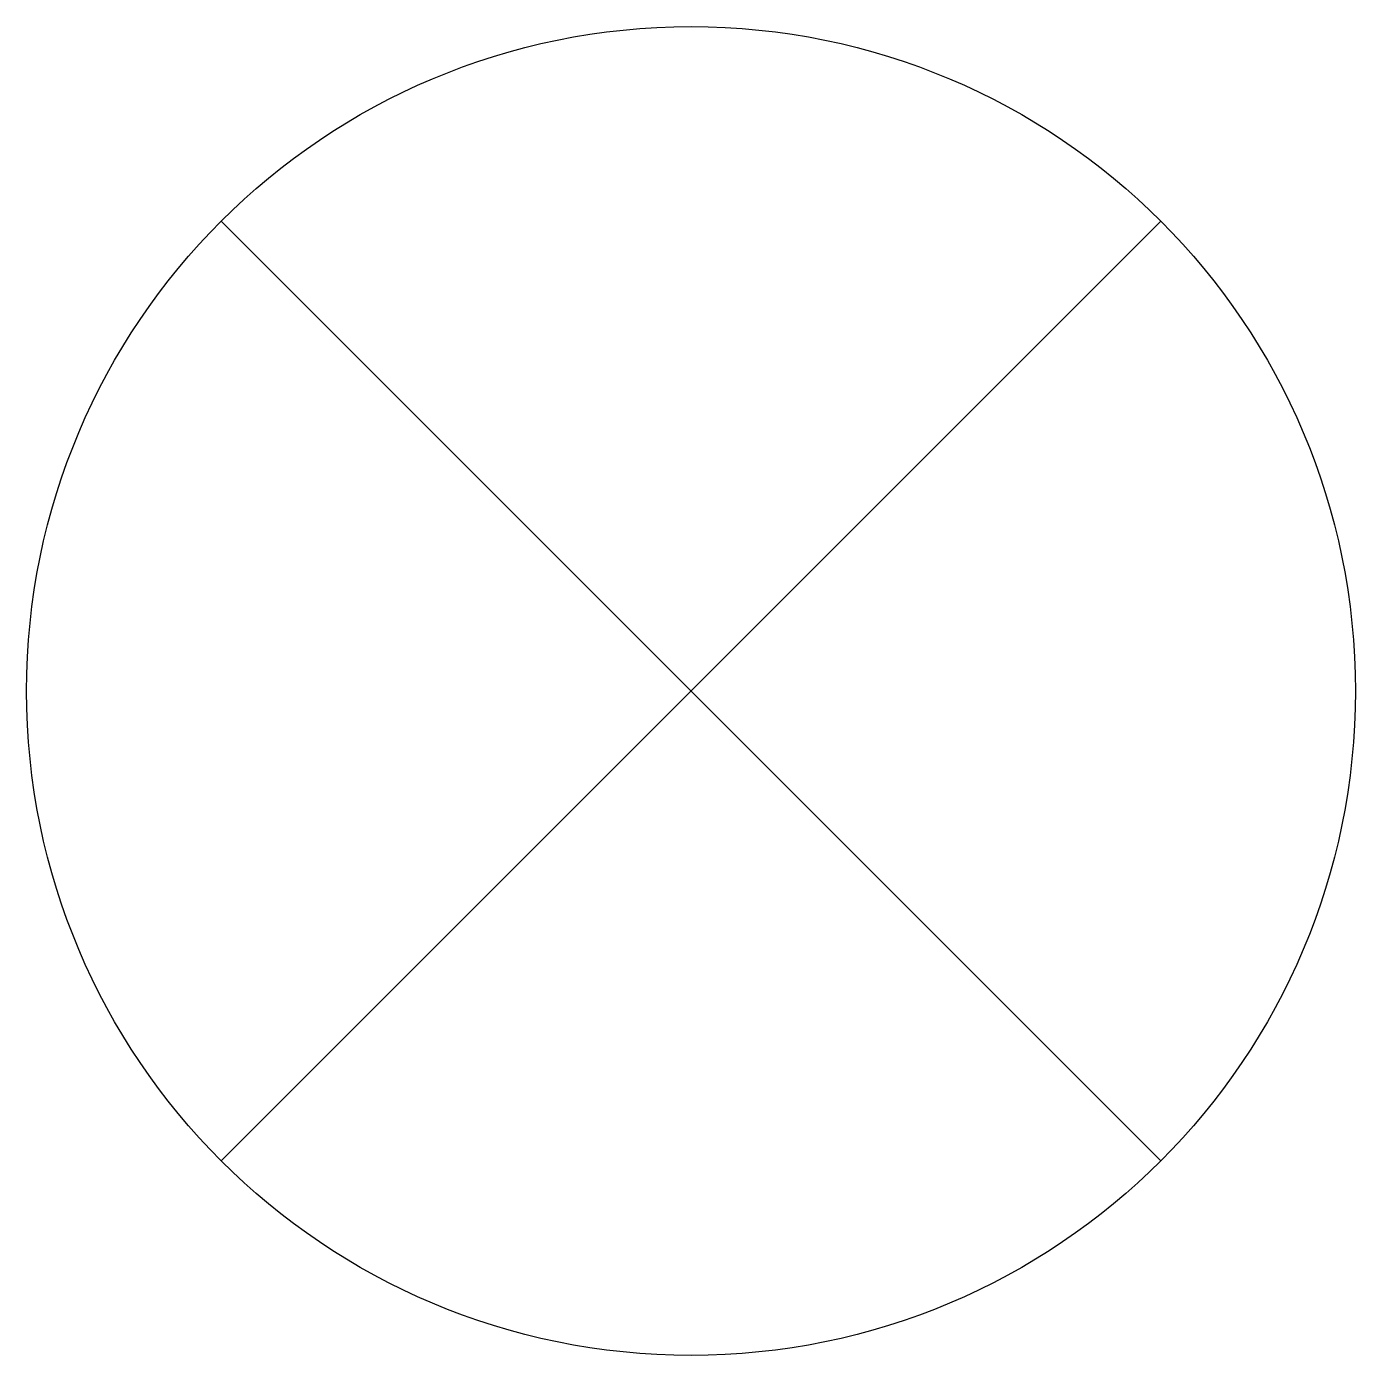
# Model space of a CAD drawing. Header units: millimetres. Extents: x -2962.083 to -2961.783, y 3749.526 to 3749.826.
import ezdxf

# ---------------------------------------------------------------- set-up
doc = ezdxf.new("R2010")
doc.units = ezdxf.units.MM
doc.header["$LTSCALE"] = 10
doc.layers.add('ELE_LUMINÁRIAS', color=4, linetype='Continuous')

msp = doc.modelspace()

# ---------------------------------------------------------------- linework, layer by layer
at = {"layer": 'ELE_LUMINÁRIAS', "color": 3}
for p, q in [((-2962.03901, 3749.78222), (-2961.82688, 3749.57009)), ((-2962.03901, 3749.57009), (-2961.82688, 3749.78222))]:
    msp.add_line(p, q, dxfattribs=at)
at = {"layer": 'ELE_LUMINÁRIAS', "color": 4}
msp.add_circle((-2961.93294, 3749.67615), 0.15, dxfattribs=at)

doc.saveas('drawing.dxf')
